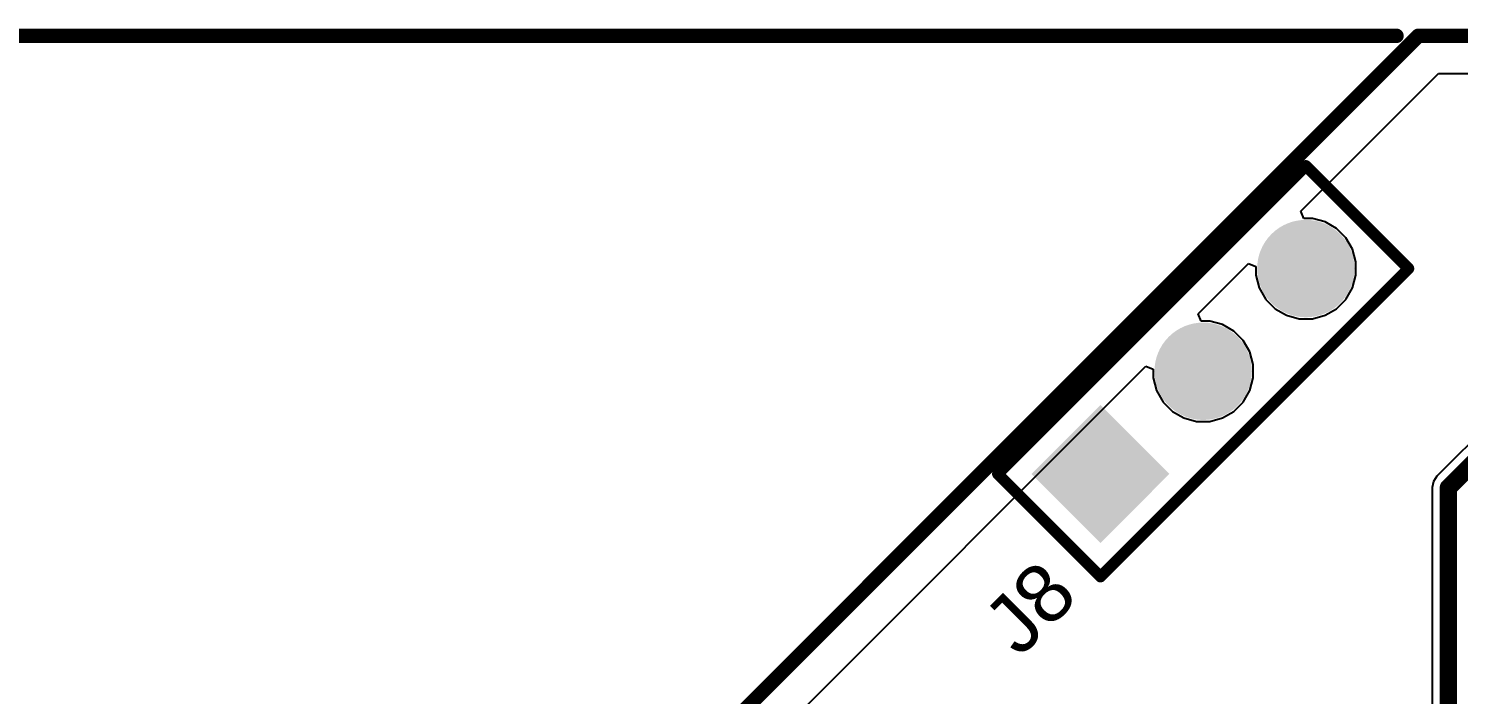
# Model space of a CAD drawing. Header units: millimetres. Extents: x -0.27 to 3.94, y -1.19 to 3.
# Drawn here: x 0.224 to 1.209, y 2.303 to 2.761 of the extents above; entities that cross this region are included whole.
import ezdxf

# ---------------------------------------------------------------- set-up
doc = ezdxf.new("R2010")
doc.units = ezdxf.units.MM
doc.header["$MEASUREMENT"] = 0
for name, color, linetype in [('BottomLayer', 5, 'Continuous'), ('BottomSolder', 6, 'Continuous'), ('Mechanical1', 6, 'Continuous'), ('Mechanical2', 216, 'Continuous'), ('MultiLayer', 9, 'Continuous'), ('PadHoleLayer', 156, 'Continuous'), ('TopLayer', 1, 'Continuous'), ('TopOverlay', 2, 'Continuous'), ('TopSolder', 216, 'Continuous')]:
    doc.layers.add(name, color=color, linetype=linetype)
doc.styles.add('Arial', font='', dxfattribs={"height": 0.2})
doc.styles.get('Arial').set_extended_font_data('Arial')

# ---------------------------------------------------------------- blocks, each defined once
blk = doc.blocks.new('HDR1X3__139')
at = {"layer": 'BottomLayer'}
blk.add_hatch(color=5, dxfattribs=at).paths.add_polyline_path([(-0.02953, 0.02953), (0.02953, 0.02953), (0.02953, -0.02953), (-0.02953, -0.02953)])
h = blk.add_hatch(color=5, dxfattribs=at)
edge = h.paths.add_edge_path()
edge.add_arc((0.1, 0), 0.02953, 0, 360)
h = blk.add_hatch(color=5, dxfattribs=at)
edge = h.paths.add_edge_path()
edge.add_arc((0.2, 0), 0.02953, 0, 360)
at = {"layer": 'BottomSolder'}
blk.add_hatch(color=6, dxfattribs=at).paths.add_polyline_path([(-0.03353, 0.03353), (0.03353, 0.03353), (0.03353, -0.03353), (-0.03353, -0.03353)])
h = blk.add_hatch(color=6, dxfattribs=at)
edge = h.paths.add_edge_path()
edge.add_arc((0.1, 0), 0.03353, 0, 360)
h = blk.add_hatch(color=6, dxfattribs=at)
edge = h.paths.add_edge_path()
edge.add_arc((0.2, 0), 0.03353, 0, 360)
at = {"layer": 'MultiLayer'}
blk.add_hatch(color=9, dxfattribs=at).paths.add_polyline_path([(-0.02953, 0.02953), (0.02953, 0.02953), (0.02953, -0.02953), (-0.02953, -0.02953)])
h = blk.add_hatch(color=9, dxfattribs=at)
edge = h.paths.add_edge_path()
edge.add_arc((0.1, 0), 0.02953, 0, 360)
h = blk.add_hatch(color=9, dxfattribs=at)
edge = h.paths.add_edge_path()
edge.add_arc((0.2, 0), 0.02953, 0, 360)
at = {"layer": 'PadHoleLayer'}
h = blk.add_hatch(color=156, dxfattribs=at)
edge = h.paths.add_edge_path()
edge.add_arc((0, 0), 0.01772, 0, 360)
h = blk.add_hatch(color=156, dxfattribs=at)
edge = h.paths.add_edge_path()
edge.add_arc((0.1, 0), 0.01772, 0, 360)
h = blk.add_hatch(color=156, dxfattribs=at)
edge = h.paths.add_edge_path()
edge.add_arc((0.2, 0), 0.01772, 0, 360)
at = {"layer": 'TopLayer'}
blk.add_hatch(color=1, dxfattribs=at).paths.add_polyline_path([(-0.02953, 0.02953), (0.02953, 0.02953), (0.02953, -0.02953), (-0.02953, -0.02953)])
h = blk.add_hatch(color=1, dxfattribs=at)
edge = h.paths.add_edge_path()
edge.add_arc((0.1, 0), 0.02953, 0, 360)
h = blk.add_hatch(color=1, dxfattribs=at)
edge = h.paths.add_edge_path()
edge.add_arc((0.2, 0), 0.02953, 0, 360)
at = {"layer": 'TopSolder'}
blk.add_hatch(color=216, dxfattribs=at).paths.add_polyline_path([(-0.03353, 0.03353), (0.03353, 0.03353), (0.03353, -0.03353), (-0.03353, -0.03353)])
h = blk.add_hatch(color=216, dxfattribs=at)
edge = h.paths.add_edge_path()
edge.add_arc((0.1, 0), 0.03353, 0, 360)
h = blk.add_hatch(color=216, dxfattribs=at)
edge = h.paths.add_edge_path()
edge.add_arc((0.2, 0), 0.03353, 0, 360)
at = {"layer": 'TopOverlay', "const_width": 0.00787}
for points in [[(-0.05, 0.05), (0.25, 0.05)], [(-0.05, 0.05), (-0.05, -0.05)], [(0.25, 0.05), (0.25, -0.05)], [(-0.05, -0.05), (0.25, -0.05)]]:
    blk.add_lwpolyline(points, dxfattribs=at)
at = {"layer": 'TopOverlay', "const_width": 0.00394}
for points in [[(-0.05197, 0.05, 1), (-0.04803, 0.05, 1)], [(-0.05197, 0.05, 1), (-0.04803, 0.05, 1)], [(0.24803, 0.05, 1), (0.25197, 0.05, 1)], [(0.24803, 0.05, 1), (0.25197, 0.05, 1)], [(-0.05197, -0.05, 1), (-0.04803, -0.05, 1)], [(-0.05197, -0.05, 1), (-0.04803, -0.05, 1)], [(0.24803, -0.05, 1), (0.25197, -0.05, 1)], [(0.24803, -0.05, 1), (0.25197, -0.05, 1)]]:
    blk.add_lwpolyline(points, format="xyb", close=True, dxfattribs=at)

msp = doc.modelspace()

# ---------------------------------------------------------------- linework, layer by layer
at = {"layer": 'BottomLayer'}
for p, q in [((1.10024, 2.63524), (1.195, 2.73)), ((1.195, 2.73), (2.745, 2.73)), ((1.10231, 2.63024), (1.10024, 2.63524)), ((1.10826, 2.63024), (1.10231, 2.63024)), ((1.11704, 2.62789), (1.10826, 2.63024)), ((1.12491, 2.62334), (1.11704, 2.62789)), ((1.13134, 2.61691), (1.12491, 2.62334)), ((1.13589, 2.60904), (1.13134, 2.61691)), ((1.13824, 2.60026), (1.13589, 2.60904)), ((1.13824, 2.59117), (1.13824, 2.60026)), ((1.02953, 2.56453), (1.06418, 2.59918)), ((1.06418, 2.59918), (1.06918, 2.59711)), ((1.06918, 2.59711), (1.06918, 2.59117)), ((1.06918, 2.59117), (1.07154, 2.58238)), ((1.13589, 2.58238), (1.13824, 2.59117)), ((1.07154, 2.58238), (1.07608, 2.57451)), ((1.13134, 2.57451), (1.13589, 2.58238)), ((1.07608, 2.57451), (1.08251, 2.56808)), ((1.12491, 2.56808), (1.13134, 2.57451)), ((1.0316, 2.55953), (1.02953, 2.56453)), ((1.08251, 2.56808), (1.09038, 2.56354)), ((1.09038, 2.56354), (1.09917, 2.56118)), ((1.09917, 2.56118), (1.10826, 2.56118)), ((1.10826, 2.56118), (1.11704, 2.56354)), ((1.11704, 2.56354), (1.12491, 2.56808)), ((1.03755, 2.55953), (1.0316, 2.55953)), ((1.04633, 2.55717), (1.03755, 2.55953)), ((1.0542, 2.55263), (1.04633, 2.55717)), ((1.06063, 2.5462), (1.0542, 2.55263)), ((1.06517, 2.53833), (1.06063, 2.5462)), ((1.06753, 2.52955), (1.06517, 2.53833)), ((0.65113, 2.18613), (0.99347, 2.52847)), ((0.99347, 2.52847), (0.99847, 2.5264)), ((0.99847, 2.5264), (0.99847, 2.52045)), ((1.06753, 2.52045), (1.06753, 2.52955)), ((0.99847, 2.52045), (1.00083, 2.51167)), ((1.00083, 2.51167), (1.00537, 2.5038)), ((1.06063, 2.5038), (1.06517, 2.51167)), ((1.06517, 2.51167), (1.06753, 2.52045)), ((1.00537, 2.5038), (1.0118, 2.49737)), ((1.0542, 2.49737), (1.06063, 2.5038)), ((1.0118, 2.49737), (1.01967, 2.49283)), ((1.01967, 2.49283), (1.02845, 2.49047)), ((1.03755, 2.49047), (1.04633, 2.49283)), ((1.04633, 2.49283), (1.0542, 2.49737)), ((1.02845, 2.49047), (1.03755, 2.49047))]:
    msp.add_line(p, q, dxfattribs=at)
at = {"layer": 'Mechanical1', "const_width": 0.01}
msp.add_lwpolyline([(-0.254, 2.7559), (1.1661, 2.7559)], dxfattribs=at)
at = {"layer": 'Mechanical1', "const_width": 0.005}
msp.add_lwpolyline([(1.1636, 2.7559, 1), (1.1686, 2.7559, 1)], format="xyb", close=True, dxfattribs=at)
at = {"layer": 'Mechanical2', "const_width": 0.01}
for points in [[(0, 1.5748), (1.1811, 2.7559)], [(1.1811, 2.7559), (2.7559, 2.7559)]]:
    msp.add_lwpolyline(points, dxfattribs=at)
at = {"layer": 'Mechanical2', "const_width": 0.005}
msp.add_lwpolyline([(1.1786, 2.7559, 1), (1.1836, 2.7559, 1)], format="xyb", close=True, dxfattribs=at)
msp.add_lwpolyline([(1.1786, 2.7559, 1), (1.1836, 2.7559, 1)], format="xyb", close=True, dxfattribs=at)
at = {"layer": 'TopLayer'}
for p, q in [((1.10024, 2.63524), (1.195, 2.73)), ((1.195, 2.73), (2.39977, 2.73)), ((1.10231, 2.63024), (1.10024, 2.63524)), ((1.10826, 2.63024), (1.10231, 2.63024)), ((1.11704, 2.62789), (1.10826, 2.63024)), ((1.12491, 2.62334), (1.11704, 2.62789)), ((1.13134, 2.61691), (1.12491, 2.62334)), ((1.13589, 2.60904), (1.13134, 2.61691)), ((1.13824, 2.60026), (1.13589, 2.60904)), ((1.13824, 2.59117), (1.13824, 2.60026)), ((1.02953, 2.56453), (1.06418, 2.59918)), ((1.06418, 2.59918), (1.06918, 2.59711)), ((1.06918, 2.59711), (1.06918, 2.59117)), ((1.06918, 2.59117), (1.07154, 2.58238)), ((1.13589, 2.58238), (1.13824, 2.59117)), ((1.07154, 2.58238), (1.07608, 2.57451)), ((1.13134, 2.57451), (1.13589, 2.58238)), ((1.07608, 2.57451), (1.08251, 2.56808)), ((1.12491, 2.56808), (1.13134, 2.57451)), ((1.0316, 2.55953), (1.02953, 2.56453)), ((1.08251, 2.56808), (1.09038, 2.56354)), ((1.09038, 2.56354), (1.09917, 2.56118)), ((1.09917, 2.56118), (1.10826, 2.56118)), ((1.10826, 2.56118), (1.11704, 2.56354)), ((1.11704, 2.56354), (1.12491, 2.56808)), ((1.03755, 2.55953), (1.0316, 2.55953)), ((1.04633, 2.55717), (1.03755, 2.55953)), ((1.0542, 2.55263), (1.04633, 2.55717)), ((1.06063, 2.5462), (1.0542, 2.55263)), ((1.30107, 2.55993), (1.19396, 2.45282)), ((1.06517, 2.53833), (1.06063, 2.5462)), ((1.06753, 2.52955), (1.06517, 2.53833)), ((0.63901, 2.17401), (0.99347, 2.52847)), ((0.99347, 2.52847), (0.99847, 2.5264)), ((0.99847, 2.5264), (0.99847, 2.52045)), ((1.06753, 2.52045), (1.06753, 2.52955)), ((0.99847, 2.52045), (1.00083, 2.51167)), ((1.00083, 2.51167), (1.00537, 2.5038)), ((1.06063, 2.5038), (1.06517, 2.51167)), ((1.06517, 2.51167), (1.06753, 2.52045)), ((1.00537, 2.5038), (1.0118, 2.49737)), ((1.0542, 2.49737), (1.06063, 2.5038)), ((1.0118, 2.49737), (1.01967, 2.49283)), ((1.01967, 2.49283), (1.02845, 2.49047)), ((1.03755, 2.49047), (1.04633, 2.49283)), ((1.04633, 2.49283), (1.0542, 2.49737)), ((1.02845, 2.49047), (1.03755, 2.49047)), ((1.19396, 2.45282), (1.19153, 2.44918)), ((1.19153, 2.44918), (1.19067, 2.44489)), ((1.19067, 2.44489), (1.19067, 2.44489)), ((1.19067, 2.44489), (1.19067, 1.89811))]:
    msp.add_line(p, q, dxfattribs=at)
at = {"layer": 'TopLayer', "const_width": 0.012}
for points in [[(1.20189, 2.44489), (1.309, 2.552)], [(1.20189, 1.89811), (1.20189, 2.44489)]]:
    msp.add_lwpolyline(points, dxfattribs=at)
at = {"layer": 'TopLayer', "const_width": 0.006}
msp.add_lwpolyline([(1.19889, 2.44489, 1), (1.20489, 2.44489, 1)], format="xyb", close=True, dxfattribs=at)
msp.add_lwpolyline([(1.19889, 2.44489, 1), (1.20489, 2.44489, 1)], format="xyb", close=True, dxfattribs=at)

# ---------------------------------------------------------------- block references
at = {"rotation": 45}
msp.add_blockref('HDR1X3__139', (0.96229, 2.45429), dxfattribs=at)

# ---------------------------------------------------------------- texts
at = {"layer": 'TopOverlay', "style": 'Arial'}
msp.add_text('J8', height=0.04, rotation=45, dxfattribs=at).set_placement((0.90658, 2.3273))

doc.saveas('drawing.dxf')
